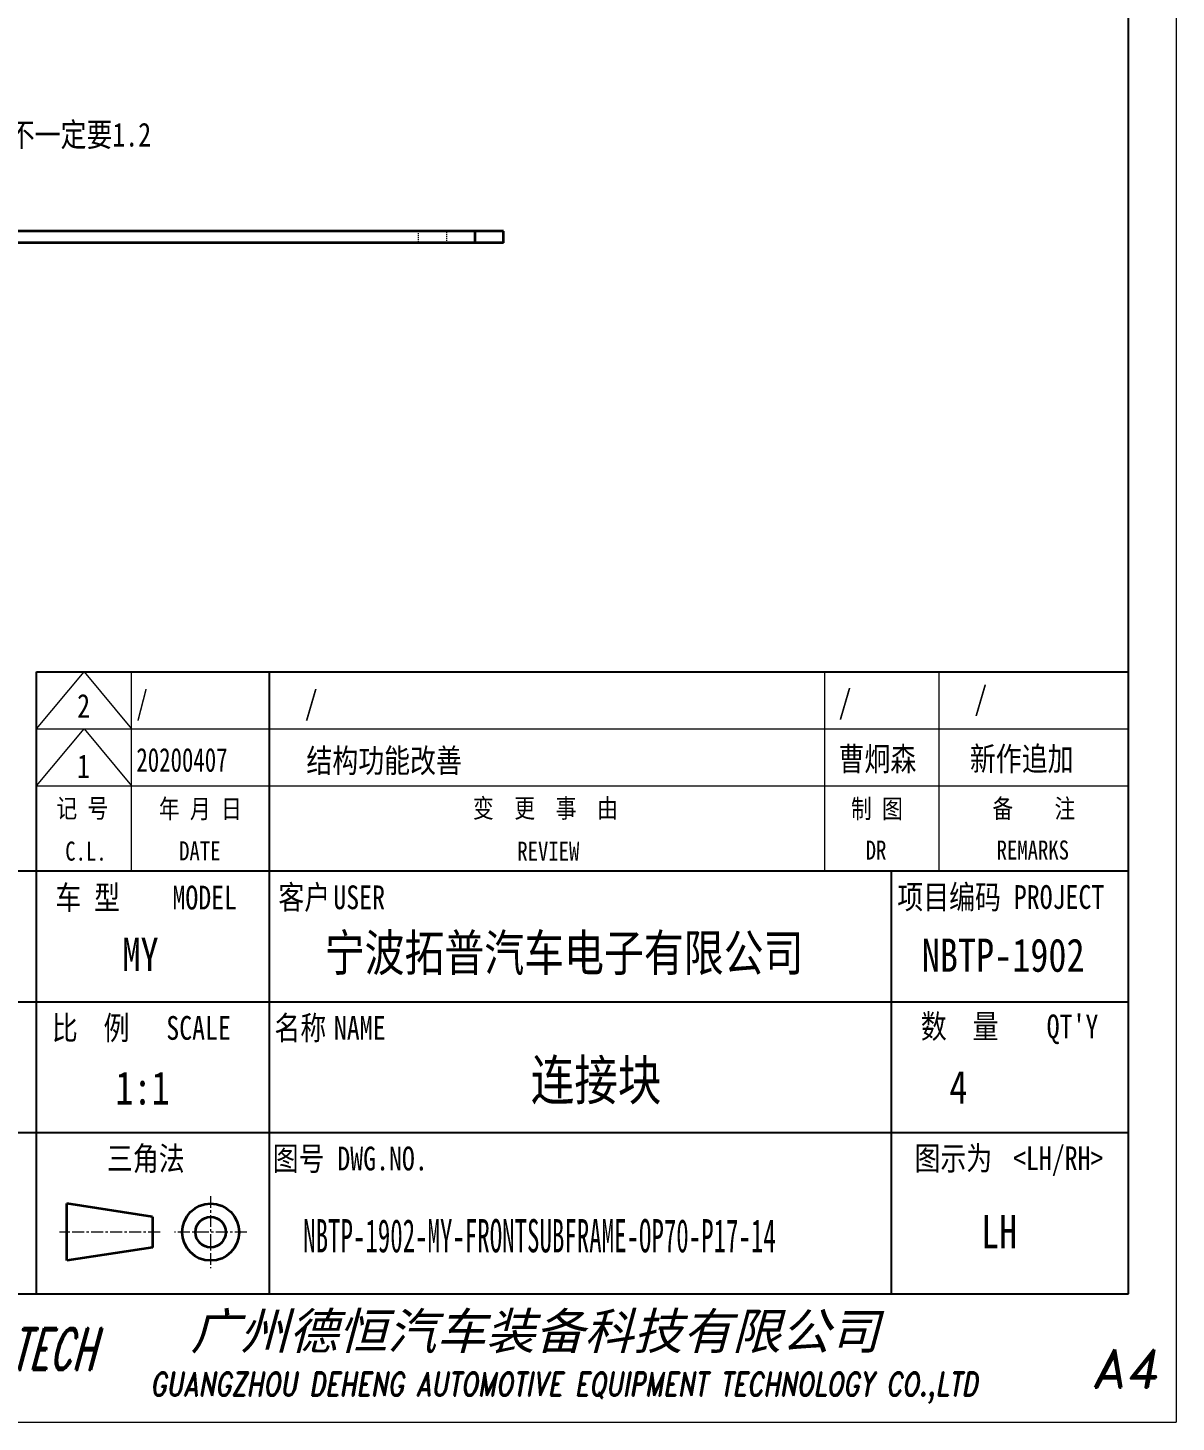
# Model space of a CAD drawing. Header units: millimetres. Extents: x 1333 to 104182, y -50696 to 74978.
# Drawn here: x 4415.3 to 4536.3, y 74395.2 to 74542 of the extents above; entities that cross this region are included whole.
import ezdxf
from ezdxf.enums import TextEntityAlignment as Align

# ---------------------------------------------------------------- set-up
doc = ezdxf.new("R2010")
doc.units = ezdxf.units.MM
doc.header["$LTSCALE"] = 0.5
for name, pattern in [('AM_ISO02W050x2', [3.75, 3, -0.75]), ('AM_ISO08W050x2', [9, 6, -0.75, 1.5, -0.75]), ('CENTER', [2, 1.25, -0.25, 0.25, -0.25])]:
    doc.linetypes.add(name, pattern=pattern)
for name, color, linetype, lineweight in [('中心线', 2, 'AM_ISO08W050x2', 18), ('图框', 7, 'Continuous', 18), ('虚线', 1, 'AM_ISO02W050x2', 18)]:
    doc.layers.add(name, color=color, linetype=linetype, lineweight=lineweight)
for name, color, linetype in [('图\\M+19E79\\M+195B6\\M+18E9A', 7, 'Continuous'), ('图号', 7, 'Continuous'), ('图名', 7, 'Continuous'), ('数量', 7, 'Continuous'), ('车型', 7, 'Continuous')]:
    doc.layers.add(name, color=color, linetype=linetype)
doc.layers.add('打印-禁用', color=7, linetype='Continuous', lineweight=15, plot=False)
doc.styles.add('STYLE1', font='')
doc.styles.add('国标', font='simfang.ttf', dxfattribs={"width": 0.8})
doc.styles.add('标题\\M+18E9A', font='romand.shx', dxfattribs={"oblique": 10, "bigfont": 'bigfont.shx'})
doc.styles.get('STYLE1').set_extended_font_data('SimSun')

# ---------------------------------------------------------------- blocks, each defined once
blk = doc.blocks.new('GZDEH零件A4图框V01版')
at = {"layer": '中心线', "color": 1, "linetype": 'CENTER', "lineweight": 5, "ltscale": 2}
for p, q in [((108.33, 23.8), (108.33, 16.2)), ((103, 20), (92.4, 20)), ((112.13, 20), (104.53, 20))]:
    blk.add_line(p, q, dxfattribs=at)
at = {"layer": '图\\M+19E79\\M+195B6\\M+18E9A', "linetype": 'Continuous'}
for p, q in [((205, 13.5), (205, 292)), ((205, 13.5), (205, 97)), ((90, 79), (205, 79)), ((90, 13.5), (90, 79)), ((25, 13.5), (205, 13.5))]:
    blk.add_line(p, q, dxfattribs=at)
at = {"layer": '图\\M+19E79\\M+195B6\\M+18E9A', "color": 9}
for p, q in [((114.5, 79), (114.5, 13.5)), ((205, 58), (25, 58)), ((114.5, 58), (114.5, 13.5)), ((180, 58), (180, 13.5)), ((25, 44.25), (205, 44.25)), ((25, 30.5), (205, 30.5))]:
    blk.add_line(p, q, dxfattribs=at)
at = {"layer": '图框', "color": 9}
for p, q in [((90, 73), (95, 79)), ((95, 79), (100, 73)), ((100, 58), (100, 79)), ((173, 58), (173, 79)), ((185, 79), (185, 58)), ((90, 73), (205, 73)), ((90, 67), (95, 73)), ((95, 73), (100, 67)), ((90, 67), (205, 67))]:
    blk.add_line(p, q, dxfattribs=at)
at = {"layer": '图框', "color": 2, "linetype": 'ByBlock', "lineweight": 35}
for p, q in [((102.2, 21.6), (93.2, 23)), ((93.2, 17), (93.2, 23)), ((102.2, 21.6), (102.2, 18.4)), ((102.2, 18.4), (93.2, 17))]:
    blk.add_line(p, q, dxfattribs=at)
for radius in [3, 1.6]:
    blk.add_circle((108.33, 20), radius, dxfattribs=at)
at = {"layer": '打印-禁用', "linetype": 'Continuous'}
for p in [(210, 297), (0, 0)]:
    blk.add_line(p, (210, 0), dxfattribs=at)
at = {"layer": '图\\M+19E79\\M+195B6\\M+18E9A', "color": 9, "style": '国标', "width": 0.8}
for s, p in [('车 型', (95.38, 55.27)), ('MODEL', (107.71, 55.22))]:
    blk.add_text(s, height=2.5, dxfattribs=at).set_placement(p, align=Align.MIDDLE)
for s, p in [('客户', (118.19, 54)), ('USER', (123.97, 54))]:
    blk.add_text(s, height=2.5, dxfattribs=at).set_placement(p, align=Align.CENTER)
for s, p in [('项目编码 PROJECT', (180.64, 54.03)), ('比  例\u3000', (91.61, 40.25)), ('SCALE', (103.66, 40.25)), ('名称\u3000', (115.05, 40.25)), ('NAME', (121.31, 40.25)), ('数  量', (183.12, 40.41)), ("QT'Y ", (196.37, 40.41)), ('三角法', (97.41, 26.5)), ('图示为', (182.45, 26.53)), ('图号', (114.87, 26.5)), ('DWG.NO.', (121.67, 26.5)), ('<LH/RH>', (192.82, 26.53))]:
    blk.add_text(s, height=2.5, dxfattribs=at).set_placement(p)
at = {"layer": '图\\M+19E79\\M+195B6\\M+18E9A', "color": 7, "lineweight": -3, "style": 'STYLE1', "oblique": 15}
blk.add_text('广州德恒汽车装备科技有限公司', height=3.8, dxfattribs=at).set_placement((106.21, 7.68))
at = {"layer": '图\\M+19E79\\M+195B6\\M+18E9A', "color": 7, "style": '标题\\M+18E9A'}
for s, height, oblique, width, p in [('DEH-TECH', 4.4, 15, 0.6, (86.78, 7.69)), ('GUANGZHOU DEHENG AUTOMOTIVE EQUIPMENT TECHNOLOGY CO.,LTD ', 2.5, 10, 0.75, (146.18, 3.62))]:
    blk.add_text(s, height=height, dxfattribs=dict(at, oblique=oblique, width=width)).set_placement(p, align=Align.MIDDLE)
at = {"layer": '图\\M+19E79\\M+195B6\\M+18E9A', "color": 7, "style": '标题\\M+18E9A', "oblique": 10}
blk.add_text('A4', height=4, dxfattribs=at).set_placement((204.57, 5.66), align=Align.MIDDLE)
at = {"layer": '图框', "color": 9, "style": '国标', "width": 0.8}
for s, p in [('记 号', (94.82, 63.62)), ('年 月 日', (107.24, 63.57)), ('变  更  事  由', (143.58, 63.63)), ('C.L.', (95.2, 59.11)), ('DATE', (107.19, 59.14)), ('REVIEW', (143.89, 59.11))]:
    blk.add_text(s, height=2, dxfattribs=at).set_placement(p, align=Align.CENTER)
for s, p in [('制 图', (178.49, 64.61)), ('备    注', (195.02, 64.64)), ('DR', (178.4, 60.22)), ('REMARKS', (194.91, 60.23))]:
    blk.add_text(s, height=2, dxfattribs=at).set_placement(p, align=Align.MIDDLE)
blk = doc.blocks.new('DEH A4')
at = {"layer": '图框'}
blk.add_blockref('GZDEH零件A4图框V01版', (0, 0), dxfattribs=at)

msp = doc.modelspace()

# ---------------------------------------------------------------- linework, layer by layer
at = {"color": 7, "lineweight": 35}
for p, q in [((4462.429, 74520.548), (4408.429, 74520.548)), ((4462.429, 74519.348), (4408.429, 74519.348))]:
    msp.add_line(p, q, dxfattribs=at)
at = {"color": 7, "lineweight": 35, "ltscale": 0.03}
for p, q in [((4462.429, 74519.348), (4462.429, 74520.548)), ((4465.429, 74519.348), (4465.429, 74520.548))]:
    msp.add_line(p, q, dxfattribs=at)
at = {"color": 7, "lineweight": 35, "ltscale": 0.075}
for p, q in [((4465.429, 74520.548), (4462.429, 74520.548)), ((4465.429, 74519.348), (4462.429, 74519.348))]:
    msp.add_line(p, q, dxfattribs=at)
at = {"layer": '中心线', "ltscale": 0.036015}
msp.add_line((4459.429, 74520.668), (4459.429, 74519.228), dxfattribs=at)
at = {"layer": '虚线', "ltscale": 0.03}
for p, q in [((4456.429, 74520.548), (4456.429, 74519.348)), ((4462.429, 74519.348), (4462.429, 74520.548)), ((4462.429, 74520.548), (4462.429, 74519.348))]:
    msp.add_line(p, q, dxfattribs=at)

# ---------------------------------------------------------------- block references
at = {"layer": '图框'}
msp.add_blockref('DEH A4', (4326.258, 74395.184), dxfattribs=at)

# ---------------------------------------------------------------- texts
at = {"layer": '图\\M+19E79\\M+195B6\\M+18E9A', "color": 3, "style": '国标'}
for s, height, width, p in [('用相近、现有板厚就行不一定要1.2', 2.5, 0.8, (4386.052, 74529.475)), ('2', 2.5, 0.8, (4420.535, 74469.34)), ('/', 2.5, 0.705904, (4426.768, 74469.656)), ('/', 2.5, 0.8, (4444.503, 74469.656)), ('/', 2.5, 0.8, (4500.708, 74469.755)), ('/', 2.5, 0.8, (4515.003, 74470.126)), ('20200407', 2.5, 0.705904, (4426.768, 74463.656)), ('结构功能改善', 2.5, 0.8, (4444.675, 74463.571)), ('曹炯森', 2.5, 0.8, (4500.708, 74463.755)), ('新作追加', 2.5, 0.8, (4514.539, 74463.766)), ('1', 2.5, 0.8, (4420.525, 74462.98)), ('宁波拓普汽车电子有限公司', 3.85, 0.8, (4446.603, 74442.665)), ('NBTP-1902', 3.5, 0.8, (4509.475, 74442.594)), ('1:1', 3.5, 0.8, (4424.558, 74428.617)), ('LH', 3.5, 0.8, (4515.717, 74413.484))]:
    msp.add_text(s, height=height, dxfattribs=dict(at, width=width)).set_placement(p)
at = {"layer": '图号', "color": 3, "style": '国标', "width": 0.55}
msp.add_text('NBTP-1902-MY-FRONTSUBFRAME-OP70-P17-14', height=3.5, dxfattribs=at).set_placement((4444.337, 74413.058))
at = {"layer": '图名', "color": 3, "style": '国标', "width": 0.8}
msp.add_text('连接块 ', height=4.2, dxfattribs=at).set_placement((4468.302, 74429.094))
at = {"layer": '数量', "color": 3, "style": '国标', "width": 0.8}
msp.add_text('4', height=3.5, dxfattribs=at).set_placement((4512.382, 74428.695))
at = {"layer": '车型', "color": 3, "style": '国标', "width": 0.8}
msp.add_text('MY', height=3.5, dxfattribs=at).set_placement((4425.302, 74442.68))

doc.saveas('drawing.dxf')
